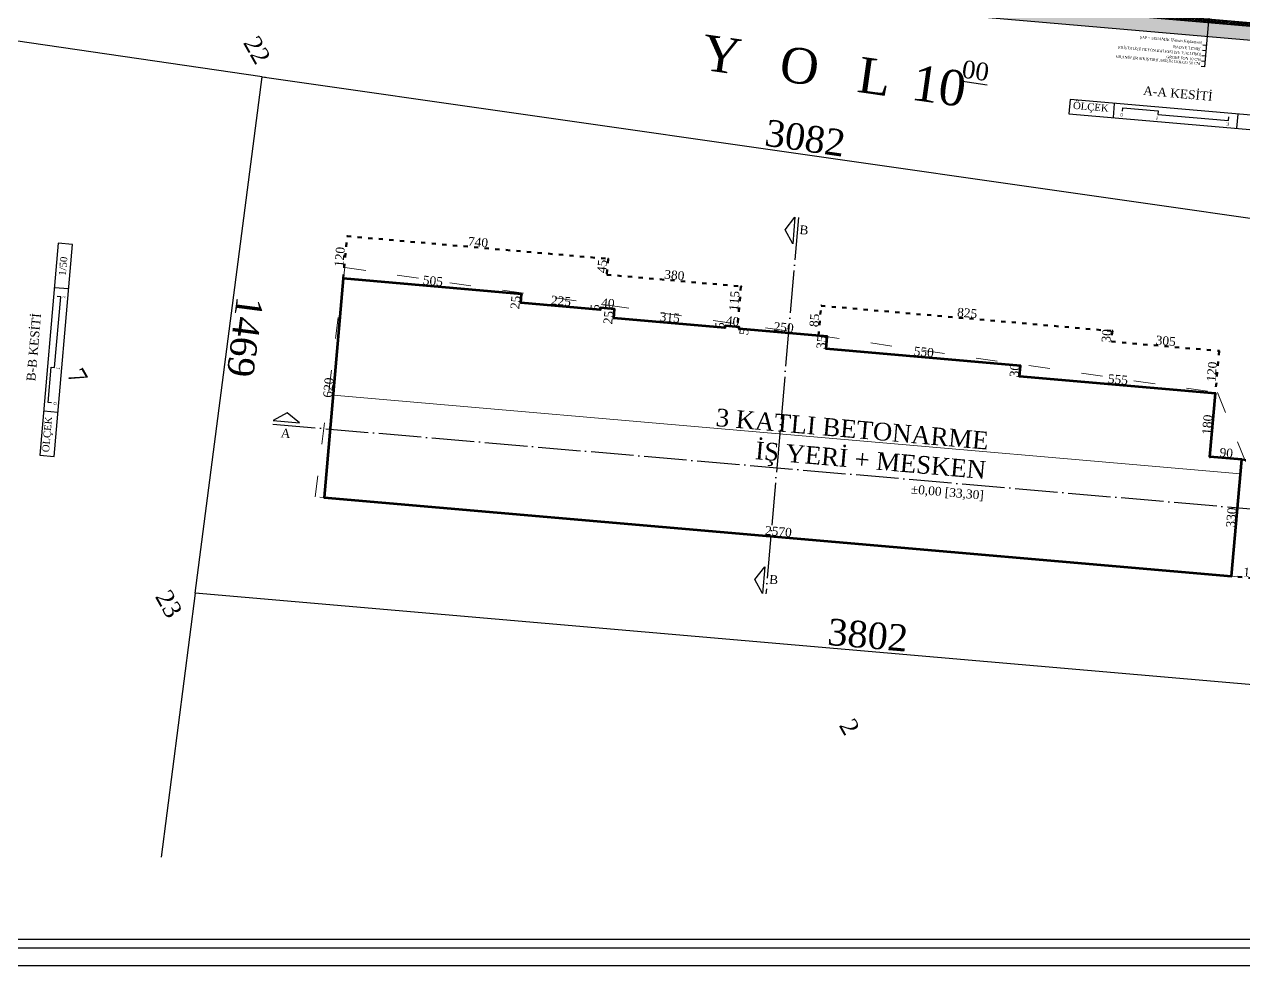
# Model space of a CAD drawing. Header units: centimetres. Extents: x -1107 to 35418, y 13584 to 18329.
# Drawn here: x 2348 to 4068, y 14837 to 16164 of the extents above; entities that cross this region are included whole.
import ezdxf

# ---------------------------------------------------------------- set-up
doc = ezdxf.new("R2010")
doc.units = ezdxf.units.CM
doc.linetypes.add('ACAD_ISO03', pattern=[30, 12, -18])
doc.linetypes.add('ACAD_ISO04W100', pattern=[30, 24, -3, 0, -3])
for name, color, linetype in [('YLZ-BETON-KESİT', 150, 'Continuous'), ('YLZ-Kesit Çizgisi', 10, 'Continuous'), ('YLZ-PAFTA', 165, 'Continuous'), ('YLZ-YAZI', 113, 'Continuous'), ('YLZ-YAZI2', 150, 'Continuous')]:
    doc.layers.add(name, color=color, linetype=linetype)
for name, color, linetype, lineweight in [('YLZ-BİNA VAZİYET', 242, 'Continuous', 100), ('YLZ-PARSEL', 53, 'Continuous', 30), ('YLZ-ÖLÇÜ', 251, 'Continuous', 5)]:
    doc.layers.add(name, color=color, linetype=linetype, lineweight=lineweight)
doc.layers.add('YLZ-TARAMA', color=7, linetype='Continuous', lineweight=5, true_color=0x686d6c)
doc.styles.add('ARIAL', font='times.ttf')
doc.dimstyles.new('YLZ - Bina Cephe', dxfattribs={"dimscale": 2.5, "dimtxt": 10, "dimasz": 3, "dimexe": 1.25, "dimexo": 1, "dimgap": 1, "dimtad": 1, "dimdec": 1, "dimrnd": 0.5, "dimtxsty": 'ARIAL', "dimblk": 'OBLIQUE', "dimcen": 1, "dimsd1": 1, "dimsd2": 1, "dimclrd": 250, "dimclre": 250, "dimclrt": 150, "dimadec": 0, "dimazin": 0, "dimtfac": 1, "dimtdec": 1, "dimtmove": 1, "dimatfit": 3, "dimldrblk": 'OBLIQUE', "dimfxl": 5, "dimfxlon": 1, "dimarcsym": 0})
doc.dimstyles.new('YLZ - Parsel Cephe Ölçüsü', dxfattribs={"dimscale": 7.5, "dimtxt": 10, "dimasz": 3, "dimexe": 1.25, "dimexo": 1, "dimgap": 1, "dimtad": 1, "dimdec": 0, "dimrnd": 0.01, "dimtxsty": 'ARIAL', "dimblk": 'NONE', "dimcen": 1, "dimsd1": 1, "dimsd2": 1, "dimclrd": 250, "dimclre": 250, "dimclrt": 150, "dimadec": 0, "dimazin": 0, "dimtfac": 1, "dimtdec": 0, "dimtmove": 1, "dimatfit": 3, "dimldrblk": 'NONE', "dimfxl": 5, "dimfxlon": 1, "dimarcsym": 0})

# ---------------------------------------------------------------- blocks, each defined once
blk = doc.blocks.new('*D5501')
at = {"layer": 'Defpoints', "color": 0, "transparency": 16777216}
for p in [(1996.3, 14209.4), (2501.3, 14209.4), (2501.3, 14209.4)]:
    blk.add_point(p, dxfattribs=at)
at = {"layer": 'YLZ-ÖLÇÜ', "color": 250, "lineweight": -2, "transparency": 16777216}
for p, q in [((1996.3, 14209.4), (1996.3, 14212.6)), ((2501.3, 14209.4), (2501.3, 14212.6))]:
    blk.add_line(p, q, dxfattribs=at)
at = {"layer": 'YLZ-ÖLÇÜ', "color": 150, "transparency": 16777216, "insert": (2248.8, 14224.7), "char_height": 25, "attachment_point": 5, "style": 'ARIAL'}
blk.add_mtext('505', dxfattribs=at)
blk = doc.blocks.new('_Oblique')
at = {"color": 0, "linetype": 'ByBlock', "lineweight": -2}
blk.add_line((-0.5, -0.5), (0.5, 0.5), dxfattribs=at)
blk = doc.blocks.new('*D5502')
at = {"layer": 'Defpoints', "color": 0, "transparency": 16777216}
for p in [(2501.3, 14209.4), (2501.3, 14184.4), (2501.3, 14184.4)]:
    blk.add_point(p, dxfattribs=at)
at = {"layer": 'YLZ-ÖLÇÜ', "color": 250, "lineweight": -2, "transparency": 16777216}
for p, q in [((2501.3, 14209.4), (2504.4, 14209.4)), ((2501.3, 14184.4), (2504.4, 14184.4))]:
    blk.add_line(p, q, dxfattribs=at)
at = {"layer": 'YLZ-ÖLÇÜ', "color": 150, "transparency": 16777216, "insert": (2486, 14184.4), "char_height": 25, "attachment_point": 5, "rotation": 90, "style": 'ARIAL'}
blk.add_mtext('25', dxfattribs=at)
blk = doc.blocks.new('*D5503')
at = {"layer": 'Defpoints', "color": 0, "transparency": 16777216}
for p in [(2501.3, 14184.4), (2726.3, 14184.4), (2726.3, 14184.4)]:
    blk.add_point(p, dxfattribs=at)
at = {"layer": 'YLZ-ÖLÇÜ', "color": 250, "lineweight": -2, "transparency": 16777216}
for p, q in [((2501.3, 14184.4), (2501.3, 14187.6)), ((2726.3, 14184.4), (2726.3, 14187.6))]:
    blk.add_line(p, q, dxfattribs=at)
at = {"layer": 'YLZ-ÖLÇÜ', "color": 150, "transparency": 16777216, "insert": (2613.8, 14199.7), "char_height": 25, "attachment_point": 5, "style": 'ARIAL'}
blk.add_mtext('225', dxfattribs=at)
blk = doc.blocks.new('*D5504')
at = {"layer": 'Defpoints', "color": 0, "transparency": 16777216}
for p in [(2726.3, 14189.4), (2726.3, 14189.4), (2726.3, 14184.4)]:
    blk.add_point(p, dxfattribs=at)
at = {"layer": 'YLZ-ÖLÇÜ', "color": 250, "lineweight": -2, "transparency": 16777216}
for p, q in [((2726.3, 14189.4), (2729.4, 14189.4)), ((2726.3, 14184.4), (2729.4, 14184.4))]:
    blk.add_line(p, q, dxfattribs=at)
at = {"layer": 'YLZ-ÖLÇÜ', "color": 150, "transparency": 16777216, "insert": (2711, 14189.4), "char_height": 25, "attachment_point": 5, "rotation": 90, "style": 'ARIAL'}
blk.add_mtext('5', dxfattribs=at)
blk = doc.blocks.new('*D5505')
at = {"layer": 'Defpoints', "color": 0, "transparency": 16777216}
for p in [(2726.3, 14189.4), (2766.3, 14189.4), (2766.3, 14189.4)]:
    blk.add_point(p, dxfattribs=at)
at = {"layer": 'YLZ-ÖLÇÜ', "color": 250, "lineweight": -2, "transparency": 16777216}
for p, q in [((2726.3, 14189.4), (2726.3, 14192.6)), ((2766.3, 14189.4), (2766.3, 14192.6))]:
    blk.add_line(p, q, dxfattribs=at)
at = {"layer": 'YLZ-ÖLÇÜ', "color": 150, "transparency": 16777216, "insert": (2746.3, 14204.7), "char_height": 25, "attachment_point": 5, "style": 'ARIAL'}
blk.add_mtext('40', dxfattribs=at)
blk = doc.blocks.new('*D5506')
at = {"layer": 'Defpoints', "color": 0, "transparency": 16777216}
for p in [(2766.3, 14189.4), (2766.3, 14164.4), (2766.3, 14164.4)]:
    blk.add_point(p, dxfattribs=at)
at = {"layer": 'YLZ-ÖLÇÜ', "color": 250, "lineweight": -2, "transparency": 16777216}
for p, q in [((2766.3, 14189.4), (2769.4, 14189.4)), ((2766.3, 14164.4), (2769.4, 14164.4))]:
    blk.add_line(p, q, dxfattribs=at)
at = {"layer": 'YLZ-ÖLÇÜ', "color": 150, "transparency": 16777216, "insert": (2751, 14164.4), "char_height": 25, "attachment_point": 5, "rotation": 90, "style": 'ARIAL'}
blk.add_mtext('25', dxfattribs=at)
blk = doc.blocks.new('*D5507')
at = {"layer": 'Defpoints', "color": 0, "transparency": 16777216}
for p in [(2766.3, 14164.4), (3081.3, 14164.4), (3081.3, 14164.4)]:
    blk.add_point(p, dxfattribs=at)
at = {"layer": 'YLZ-ÖLÇÜ', "color": 250, "lineweight": -2, "transparency": 16777216}
for p, q in [((2766.3, 14164.4), (2766.3, 14161.3)), ((3081.3, 14164.4), (3081.3, 14167.6))]:
    blk.add_line(p, q, dxfattribs=at)
at = {"layer": 'YLZ-ÖLÇÜ', "color": 150, "transparency": 16777216, "insert": (2923.8, 14179.7), "char_height": 25, "attachment_point": 5, "style": 'ARIAL'}
blk.add_mtext('315', dxfattribs=at)
blk = doc.blocks.new('*D5508')
at = {"layer": 'Defpoints', "color": 0, "transparency": 16777216}
for p in [(3081.3, 14169.4), (3081.3, 14169.4), (3081.3, 14164.4)]:
    blk.add_point(p, dxfattribs=at)
at = {"layer": 'YLZ-ÖLÇÜ', "color": 250, "lineweight": -2, "transparency": 16777216}
for p, q in [((3081.3, 14169.4), (3084.4, 14169.4)), ((3081.3, 14164.4), (3084.4, 14164.4))]:
    blk.add_line(p, q, dxfattribs=at)
at = {"layer": 'YLZ-ÖLÇÜ', "color": 150, "transparency": 16777216, "insert": (3066, 14169.4), "char_height": 25, "attachment_point": 5, "rotation": 90, "style": 'ARIAL'}
blk.add_mtext('5', dxfattribs=at)
blk = doc.blocks.new('*D5509')
at = {"layer": 'Defpoints', "color": 0, "transparency": 16777216}
for p in [(3081.3, 14169.4), (3121.3, 14169.4), (3121.3, 14169.4)]:
    blk.add_point(p, dxfattribs=at)
at = {"layer": 'YLZ-ÖLÇÜ', "color": 250, "lineweight": -2, "transparency": 16777216}
for p, q in [((3081.3, 14169.4), (3081.3, 14166.3)), ((3121.3, 14169.4), (3121.3, 14172.6))]:
    blk.add_line(p, q, dxfattribs=at)
at = {"layer": 'YLZ-ÖLÇÜ', "color": 150, "transparency": 16777216, "insert": (3101.3, 14184.7), "char_height": 25, "attachment_point": 5, "style": 'ARIAL'}
blk.add_mtext('40', dxfattribs=at)
blk = doc.blocks.new('*D5510')
at = {"layer": 'Defpoints', "color": 0, "transparency": 16777216}
for p in [(3121.3, 14169.4), (3121.3, 14169.4), (3121.3, 14164.4)]:
    blk.add_point(p, dxfattribs=at)
at = {"layer": 'YLZ-ÖLÇÜ', "color": 250, "lineweight": -2, "transparency": 16777216}
for p, q in [((3121.3, 14169.4), (3124.4, 14169.4)), ((3121.3, 14164.4), (3124.4, 14164.4))]:
    blk.add_line(p, q, dxfattribs=at)
at = {"layer": 'YLZ-ÖLÇÜ', "color": 150, "transparency": 16777216, "insert": (3135.8, 14157.3), "char_height": 25, "attachment_point": 5, "rotation": 90, "style": 'ARIAL'}
blk.add_mtext('5', dxfattribs=at)
blk = doc.blocks.new('*D5511')
at = {"layer": 'Defpoints', "color": 0, "transparency": 16777216}
for p in [(3121.3, 14164.4), (3371.3, 14164.4), (3371.3, 14164.4)]:
    blk.add_point(p, dxfattribs=at)
at = {"layer": 'YLZ-ÖLÇÜ', "color": 250, "lineweight": -2, "transparency": 16777216}
for p, q in [((3121.3, 14164.4), (3121.3, 14161.3)), ((3371.3, 14164.4), (3371.3, 14167.6))]:
    blk.add_line(p, q, dxfattribs=at)
at = {"layer": 'YLZ-ÖLÇÜ', "color": 150, "transparency": 16777216, "insert": (3246.3, 14179.7), "char_height": 25, "attachment_point": 5, "style": 'ARIAL'}
blk.add_mtext('250', dxfattribs=at)
blk = doc.blocks.new('*D5512')
at = {"layer": 'Defpoints', "color": 0, "transparency": 16777216}
for p in [(3371.3, 14164.4), (3371.3, 14129.4), (3371.3, 14129.4)]:
    blk.add_point(p, dxfattribs=at)
at = {"layer": 'YLZ-ÖLÇÜ', "color": 250, "lineweight": -2, "transparency": 16777216}
for p, q in [((3371.3, 14164.4), (3374.4, 14164.4)), ((3371.3, 14129.4), (3374.4, 14129.4))]:
    blk.add_line(p, q, dxfattribs=at)
at = {"layer": 'YLZ-ÖLÇÜ', "color": 150, "transparency": 16777216, "insert": (3356, 14146.9), "char_height": 25, "attachment_point": 5, "rotation": 90, "style": 'ARIAL'}
blk.add_mtext('35', dxfattribs=at)
blk = doc.blocks.new('*D5513')
at = {"layer": 'Defpoints', "color": 0, "transparency": 16777216}
for p in [(3371.3, 14129.4), (3921.3, 14129.4), (3921.3, 14129.4)]:
    blk.add_point(p, dxfattribs=at)
at = {"layer": 'YLZ-ÖLÇÜ', "color": 250, "lineweight": -2, "transparency": 16777216}
for p, q in [((3371.3, 14129.4), (3371.3, 14132.6)), ((3921.3, 14129.4), (3921.3, 14132.6))]:
    blk.add_line(p, q, dxfattribs=at)
at = {"layer": 'YLZ-ÖLÇÜ', "color": 150, "transparency": 16777216, "insert": (3646.3, 14144.7), "char_height": 25, "attachment_point": 5, "style": 'ARIAL'}
blk.add_mtext('550', dxfattribs=at)
blk = doc.blocks.new('*D5514')
at = {"layer": 'Defpoints', "color": 0, "transparency": 16777216}
for p in [(3921.3, 14129.4), (3921.3, 14099.4), (3921.3, 14099.4)]:
    blk.add_point(p, dxfattribs=at)
at = {"layer": 'YLZ-ÖLÇÜ', "color": 250, "lineweight": -2, "transparency": 16777216}
for p, q in [((3921.3, 14129.4), (3924.4, 14129.4)), ((3921.3, 14099.4), (3924.4, 14099.4))]:
    blk.add_line(p, q, dxfattribs=at)
at = {"layer": 'YLZ-ÖLÇÜ', "color": 150, "transparency": 16777216, "insert": (3906, 14114.4), "char_height": 25, "attachment_point": 5, "rotation": 90, "style": 'ARIAL'}
blk.add_mtext('30', dxfattribs=at)
blk = doc.blocks.new('*D5515')
at = {"layer": 'Defpoints', "color": 0, "transparency": 16777216}
for p in [(3921.3, 14099.4), (4476.3, 14099.4), (4476.3, 14099.4)]:
    blk.add_point(p, dxfattribs=at)
at = {"layer": 'YLZ-ÖLÇÜ', "color": 250, "lineweight": -2, "transparency": 16777216}
for p, q in [((3921.3, 14099.4), (3921.3, 14096.3)), ((4476.3, 14099.4), (4476.3, 14102.6))]:
    blk.add_line(p, q, dxfattribs=at)
at = {"layer": 'YLZ-ÖLÇÜ', "color": 150, "transparency": 16777216, "insert": (4198.8, 14114.7), "char_height": 25, "attachment_point": 5, "style": 'ARIAL'}
blk.add_mtext('555', dxfattribs=at)
blk = doc.blocks.new('*D5516')
at = {"layer": 'Defpoints', "color": 0, "transparency": 16777216}
for p in [(4476.3, 14099.4), (4476.3, 13919.4), (4476.3, 13919.4)]:
    blk.add_point(p, dxfattribs=at)
at = {"layer": 'YLZ-ÖLÇÜ', "color": 250, "lineweight": -2, "transparency": 16777216}
for p, q in [((4476.3, 14099.4), (4479.4, 14099.4)), ((4476.3, 13919.4), (4479.4, 13919.4))]:
    blk.add_line(p, q, dxfattribs=at)
at = {"layer": 'YLZ-ÖLÇÜ', "color": 150, "transparency": 16777216, "insert": (4461, 14009.4), "char_height": 25, "attachment_point": 5, "rotation": 90, "style": 'ARIAL'}
blk.add_mtext('180', dxfattribs=at)
blk = doc.blocks.new('*D5517')
at = {"layer": 'Defpoints', "color": 0, "transparency": 16777216}
for p in [(4476.3, 13919.4), (4566.3, 13919.4), (4566.3, 13919.4)]:
    blk.add_point(p, dxfattribs=at)
at = {"layer": 'YLZ-ÖLÇÜ', "color": 250, "lineweight": -2, "transparency": 16777216}
for p, q in [((4476.3, 13919.4), (4476.3, 13916.3)), ((4566.3, 13919.4), (4566.3, 13922.6))]:
    blk.add_line(p, q, dxfattribs=at)
at = {"layer": 'YLZ-ÖLÇÜ', "color": 150, "transparency": 16777216, "insert": (4521.3, 13934.7), "char_height": 25, "attachment_point": 5, "style": 'ARIAL'}
blk.add_mtext('90', dxfattribs=at)
blk = doc.blocks.new('*D5518')
at = {"layer": 'Defpoints', "color": 0, "transparency": 16777216}
for p in [(4566.3, 13919.4), (4566.3, 13589.4), (4566.3, 13589.4)]:
    blk.add_point(p, dxfattribs=at)
at = {"layer": 'YLZ-ÖLÇÜ', "color": 250, "lineweight": -2, "transparency": 16777216}
for p, q in [((4566.3, 13919.4), (4563.1, 13919.4)), ((4566.3, 13589.4), (4569.4, 13589.4))]:
    blk.add_line(p, q, dxfattribs=at)
at = {"layer": 'YLZ-ÖLÇÜ', "color": 150, "transparency": 16777216, "insert": (4551, 13754.4), "char_height": 25, "attachment_point": 5, "rotation": 90, "style": 'ARIAL'}
blk.add_mtext('330', dxfattribs=at)
blk = doc.blocks.new('*D5548')
at = {"layer": 'Defpoints', "color": 0, "transparency": 16777216}
for p in [(1996.3, 13589.4), (1996.3, 13589.4), (4566.3, 13589.4)]:
    blk.add_point(p, dxfattribs=at)
at = {"layer": 'YLZ-ÖLÇÜ', "color": 250, "lineweight": -2, "transparency": 16777216}
for p, q in [((1996.3, 13589.4), (1996.3, 13592.6)), ((4566.3, 13589.4), (4566.3, 13592.6))]:
    blk.add_line(p, q, dxfattribs=at)
at = {"layer": 'YLZ-ÖLÇÜ', "color": 150, "transparency": 16777216, "insert": (3281.3, 13604.7), "char_height": 25, "attachment_point": 5, "style": 'ARIAL'}
blk.add_mtext('2570', dxfattribs=at)
blk = doc.blocks.new('*D5549')
at = {"layer": 'Defpoints', "color": 0, "transparency": 16777216}
for p in [(1996.3, 14209.4), (1996.3, 14209.4), (1996.3, 13589.4)]:
    blk.add_point(p, dxfattribs=at)
at = {"layer": 'YLZ-ÖLÇÜ', "color": 250, "lineweight": -2, "transparency": 16777216}
for p, q in [((1996.3, 14209.4), (1999.4, 14209.4)), ((1996.3, 13589.4), (1999.4, 13589.4))]:
    blk.add_line(p, q, dxfattribs=at)
at = {"layer": 'YLZ-ÖLÇÜ', "color": 150, "transparency": 16777216, "insert": (1981, 13899.4), "char_height": 25, "attachment_point": 5, "rotation": 90, "style": 'ARIAL'}
blk.add_mtext('620', dxfattribs=at)
blk = doc.blocks.new('*D5519')
at = {"layer": 'Defpoints', "color": 0, "transparency": 16777216}
for p in [(1996.3, 14329.4), (1996.3, 14329.4), (1996.3, 14209.4)]:
    blk.add_point(p, dxfattribs=at)
at = {"layer": 'YLZ-ÖLÇÜ', "color": 250, "lineweight": -2, "transparency": 16777216}
for p, q in [((1996.3, 14329.4), (1999.4, 14329.4)), ((1996.3, 14209.4), (1999.4, 14209.4))]:
    blk.add_line(p, q, dxfattribs=at)
at = {"layer": 'YLZ-ÖLÇÜ', "color": 150, "transparency": 16777216, "insert": (1981, 14269.4), "char_height": 25, "attachment_point": 5, "rotation": 90, "style": 'ARIAL'}
blk.add_mtext('120', dxfattribs=at)
blk = doc.blocks.new('*D5520')
at = {"layer": 'Defpoints', "color": 0, "transparency": 16777216}
for p in [(1996.3, 14329.4), (2736.3, 14329.4), (2736.3, 14329.4)]:
    blk.add_point(p, dxfattribs=at)
at = {"layer": 'YLZ-ÖLÇÜ', "color": 250, "lineweight": -2, "transparency": 16777216}
for p, q in [((1996.3, 14329.4), (1996.3, 14332.6)), ((2736.3, 14329.4), (2736.3, 14332.6))]:
    blk.add_line(p, q, dxfattribs=at)
at = {"layer": 'YLZ-ÖLÇÜ', "color": 150, "transparency": 16777216, "insert": (2366.3, 14344.7), "char_height": 25, "attachment_point": 5, "style": 'ARIAL'}
blk.add_mtext('740', dxfattribs=at)
blk = doc.blocks.new('*D5521')
at = {"layer": 'Defpoints', "color": 0, "transparency": 16777216}
for p in [(2736.3, 14329.4), (2736.3, 14329.4), (2736.3, 14284.4)]:
    blk.add_point(p, dxfattribs=at)
at = {"layer": 'YLZ-ÖLÇÜ', "color": 250, "lineweight": -2, "transparency": 16777216}
for p, q in [((2736.3, 14329.4), (2739.4, 14329.4)), ((2736.3, 14284.4), (2739.4, 14284.4))]:
    blk.add_line(p, q, dxfattribs=at)
at = {"layer": 'YLZ-ÖLÇÜ', "color": 150, "transparency": 16777216, "insert": (2721, 14306.9), "char_height": 25, "attachment_point": 5, "rotation": 90, "style": 'ARIAL'}
blk.add_mtext('45', dxfattribs=at)
blk = doc.blocks.new('*D5522')
at = {"layer": 'Defpoints', "color": 0, "transparency": 16777216}
for p in [(2736.3, 14284.4), (3116.3, 14284.4), (3116.3, 14284.4)]:
    blk.add_point(p, dxfattribs=at)
at = {"layer": 'YLZ-ÖLÇÜ', "color": 250, "lineweight": -2, "transparency": 16777216}
for p, q in [((2736.3, 14284.4), (2736.3, 14287.6)), ((3116.3, 14284.4), (3116.3, 14287.6))]:
    blk.add_line(p, q, dxfattribs=at)
at = {"layer": 'YLZ-ÖLÇÜ', "color": 150, "transparency": 16777216, "insert": (2926.3, 14299.7), "char_height": 25, "attachment_point": 5, "style": 'ARIAL'}
blk.add_mtext('380', dxfattribs=at)
blk = doc.blocks.new('*D5523')
at = {"layer": 'Defpoints', "color": 0, "transparency": 16777216}
for p in [(3116.3, 14284.4), (3116.3, 14169.4), (3116.3, 14169.4)]:
    blk.add_point(p, dxfattribs=at)
at = {"layer": 'YLZ-ÖLÇÜ', "color": 250, "lineweight": -2, "transparency": 16777216}
for p, q in [((3116.3, 14284.4), (3119.4, 14284.4)), ((3116.3, 14169.4), (3119.4, 14169.4))]:
    blk.add_line(p, q, dxfattribs=at)
at = {"layer": 'YLZ-ÖLÇÜ', "color": 150, "transparency": 16777216, "insert": (3101, 14241.9), "char_height": 25, "attachment_point": 5, "rotation": 90, "style": 'ARIAL'}
blk.add_mtext('115', dxfattribs=at)
blk = doc.blocks.new('*D5524')
at = {"layer": 'Defpoints', "color": 0, "transparency": 16777216}
for p in [(3346.3, 14249.4), (3346.3, 14249.4), (3346.3, 14164.4)]:
    blk.add_point(p, dxfattribs=at)
at = {"layer": 'YLZ-ÖLÇÜ', "color": 250, "lineweight": -2, "transparency": 16777216}
for p, q in [((3346.3, 14249.4), (3349.4, 14249.4)), ((3346.3, 14164.4), (3349.4, 14164.4))]:
    blk.add_line(p, q, dxfattribs=at)
at = {"layer": 'YLZ-ÖLÇÜ', "color": 150, "transparency": 16777216, "insert": (3331, 14206.9), "char_height": 25, "attachment_point": 5, "rotation": 90, "style": 'ARIAL'}
blk.add_mtext('85', dxfattribs=at)
blk = doc.blocks.new('*D5525')
at = {"layer": 'Defpoints', "color": 0, "transparency": 16777216}
for p in [(3346.3, 14249.4), (4171.3, 14249.4), (4171.3, 14249.4)]:
    blk.add_point(p, dxfattribs=at)
at = {"layer": 'YLZ-ÖLÇÜ', "color": 250, "lineweight": -2, "transparency": 16777216}
for p, q in [((3346.3, 14249.4), (3346.3, 14252.6)), ((4171.3, 14249.4), (4171.3, 14252.6))]:
    blk.add_line(p, q, dxfattribs=at)
at = {"layer": 'YLZ-ÖLÇÜ', "color": 150, "transparency": 16777216, "insert": (3758.8, 14264.7), "char_height": 25, "attachment_point": 5, "style": 'ARIAL'}
blk.add_mtext('825', dxfattribs=at)
blk = doc.blocks.new('*D5526')
at = {"layer": 'Defpoints', "color": 0, "transparency": 16777216}
for p in [(4171.3, 14249.4), (4171.3, 14249.4), (4171.3, 14219.4)]:
    blk.add_point(p, dxfattribs=at)
at = {"layer": 'YLZ-ÖLÇÜ', "color": 250, "lineweight": -2, "transparency": 16777216}
for p, q in [((4171.3, 14249.4), (4174.4, 14249.4)), ((4171.3, 14219.4), (4174.4, 14219.4))]:
    blk.add_line(p, q, dxfattribs=at)
at = {"layer": 'YLZ-ÖLÇÜ', "color": 150, "transparency": 16777216, "insert": (4156, 14234.4), "char_height": 25, "attachment_point": 5, "rotation": 90, "style": 'ARIAL'}
blk.add_mtext('30', dxfattribs=at)
blk = doc.blocks.new('*D5527')
at = {"layer": 'Defpoints', "color": 0, "transparency": 16777216}
for p in [(4171.3, 14219.4), (4476.3, 14219.4), (4476.3, 14219.4)]:
    blk.add_point(p, dxfattribs=at)
at = {"layer": 'YLZ-ÖLÇÜ', "color": 250, "lineweight": -2, "transparency": 16777216}
for p, q in [((4171.3, 14219.4), (4171.3, 14222.6)), ((4476.3, 14219.4), (4476.3, 14222.6))]:
    blk.add_line(p, q, dxfattribs=at)
at = {"layer": 'YLZ-ÖLÇÜ', "color": 150, "transparency": 16777216, "insert": (4323.8, 14234.7), "char_height": 25, "attachment_point": 5, "style": 'ARIAL'}
blk.add_mtext('305', dxfattribs=at)
blk = doc.blocks.new('*D5528')
at = {"layer": 'Defpoints', "color": 0, "transparency": 16777216}
for p in [(4476.3, 14219.4), (4476.3, 14099.4), (4476.3, 14099.4)]:
    blk.add_point(p, dxfattribs=at)
at = {"layer": 'YLZ-ÖLÇÜ', "color": 250, "lineweight": -2, "transparency": 16777216}
for p, q in [((4476.3, 14219.4), (4479.4, 14219.4)), ((4476.3, 14099.4), (4479.4, 14099.4))]:
    blk.add_line(p, q, dxfattribs=at)
at = {"layer": 'YLZ-ÖLÇÜ', "color": 150, "transparency": 16777216, "insert": (4461, 14159.4), "char_height": 25, "attachment_point": 5, "rotation": 90, "style": 'ARIAL'}
blk.add_mtext('120', dxfattribs=at)
blk = doc.blocks.new('*D5529')
at = {"layer": 'Defpoints', "color": 0, "transparency": 16777216}
for p in [(4566.3, 13919.4), (4686.3, 13919.4), (4686.3, 13919.4)]:
    blk.add_point(p, dxfattribs=at)
at = {"layer": 'YLZ-ÖLÇÜ', "color": 250, "lineweight": -2, "transparency": 16777216}
for p, q in [((4566.3, 13919.4), (4566.3, 13922.6)), ((4686.3, 13919.4), (4686.3, 13922.6))]:
    blk.add_line(p, q, dxfattribs=at)
at = {"layer": 'YLZ-ÖLÇÜ', "color": 150, "transparency": 16777216, "insert": (4626.3, 13934.7), "char_height": 25, "attachment_point": 5, "style": 'ARIAL'}
blk.add_mtext('120', dxfattribs=at)
blk = doc.blocks.new('*D5531')
at = {"layer": 'Defpoints', "color": 0, "transparency": 16777216}
for p in [(4566.3, 13589.4), (4686.3, 13589.4), (4686.3, 13589.4)]:
    blk.add_point(p, dxfattribs=at)
at = {"layer": 'YLZ-ÖLÇÜ', "color": 250, "lineweight": -2, "transparency": 16777216}
for p, q in [((4566.3, 13589.4), (4566.3, 13592.6)), ((4686.3, 13589.4), (4686.3, 13592.6))]:
    blk.add_line(p, q, dxfattribs=at)
at = {"layer": 'YLZ-ÖLÇÜ', "color": 150, "transparency": 16777216, "insert": (4626.3, 13604.7), "char_height": 25, "attachment_point": 5, "style": 'ARIAL'}
blk.add_mtext('120', dxfattribs=at)
blk = doc.blocks.new('A Kesiti Betonarme')
at = {"layer": 'YLZ-TARAMA'}
h = blk.add_hatch(dxfattribs=at)
h.set_pattern_fill('GRAVEL', color=256, scale=1.5)
h.set_pattern_definition([(228.012788, (27.432, 58.1), (-304.80000002, -342.89999998), [5.12582, -507.457255]), (184.969741, (24.003, 54.29), (457.19999982, 38.10000217), [8.79607, -870.810733]), (132.510447, (15.24, 53.528), (381.00000016, -419.09999985), [6.20222, -614.02084]), (267.273689, (0.381, 44.003), (38.10000008, 762), [8.01007, -792.99656]), (292.833654, (0, 36.002), (-190.50000002, 457.2), [7.854505, -777.597116]), (357.273689, (3.048, 28.763), (-762, 38.10000008), [8.01007, -792.99656]), (37.6942405, (11.049, 28.382), (-495.29999998, -381.00000003), [10.592905, -1048.69673]), (72.2553284, (19.431, 34.859), (266.70000007, 838.19999998), [10.00079, -990.07885]), (121.429566, (22.479, 44.384), (-304.80000004, 495.29999997), [8.037195, -795.683185]), (175.236358, (18.288, 51.242), (419.1, -38.10000007), [9.1757, -449.609054]), (222.397438, (9.144, 52.004), (-457.199999985, -419.100000016), [11.86617, -1174.75159]), (138.814075, (38.1, 43.622), (-266.7, 228.6), [4.05007, -400.95849]), (171.469234, (35.052, 46.289), (495.30000001, -76.19999991), [7.70523, -762.819585]), (225, (27.432, 47.432), (-5e-15, -38.1), [5.38814, -48.493397]), (203.19859, (24.765, 52.004), (190.5, 76.2), [2.90162, -287.259336]), (291.80141, (22.098, 50.861), (-38.1, 114.3), [4.103484, -201.071295]), (30.963757, (23.622, 47.051), (114.3, 76.2), [6.664795, -215.49447]), (161.56505, (29.337, 50.48), (76.2, -38.1), [4.81931, -115.66347]), (16.38954, (0, 50.861), (381, 114.3), [6.75132, -668.3824]), (70.346176, (6.477, 52.766), (-152.4, -419.1), [5.663984, -560.733235]), (293.19859, (29.337, 58.1), (-76.2, 190.5), [5.8032, -284.357754]), (343.61046, (31.623, 52.766), (-381, 114.29999997), [6.75132, -668.3824]), (339.443955, (0, 27.239), (-190.5, 76.2), [6.51053, -319.016015]), (294.77514, (6.096, 24.953), (-190.50000023, 419.0999999), [5.45508, -540.0539]), (66.80141, (29.718, 20), (76.2, 190.5), [5.8032, -284.357754]), (17.354025, (32.004, 25.334), (-495.3, -152.40000003), [6.38674, -632.28564]), (69.443955, (11.049, 20), (-76.2, -190.5), [3.255264, -322.27128]), (101.309932, (27.432, 20), (-38.1, 152.4), [1.94272, -192.329924]), (165.963757, (27.051, 21.905), (114.3, -38.1), [7.854506, -149.23582]), (186.009006, (19.431, 23.81), (381, 38.10000002), [7.279005, -720.62047]), (303.69007, (23.622, 43.622), (-38.1, 76.2), [5.49486, -131.876645]), (353.1572266, (26.67, 39.05), (647.7, -76.19999997), [9.59335, -949.740136]), (60.945396, (36.195, 37.907), (-152.4, -266.7), [3.922624, -388.340885]), (90, (38.1, 41.336), (-38.1, 38.1), [2.286, -35.814]), (120.256437, (18.669, 24.953), (152.39999998, -266.7), [5.293004, -524.00911]), (48.012787, (16.002, 29.525), (304.80000003, 342.89999998), [10.251643, -502.33143]), (0, (22.86, 37.145), (38.1, 38.1), [9.906, -28.194]), (325.304846, (32.766, 37.145), (381.00000014, -266.6999998), [6.024143, -596.38975]), (254.054604, (37.719, 33.716), (-38.1, -152.4), [5.547436, -271.82475]), (207.645975, (36.195, 28.382), (-723.90000003, -380.99999995), [9.032176, -894.186966]), (175.426079, (28.194, 24.191), (-495.3, 38.1), [9.55544, -945.987697])])
h.paths.add_polyline_path([(14972.1, 17007.6), (15002.1, 17007.6), (15002.1, 16977.6), (15032.1, 16977.6), (15032.1, 16967.6), (12342.1, 16967.6), (12342.1, 16977.6), (12372.1, 16977.6), (12372.1, 17007.6), (12402.1, 17007.6), (12402.1, 17127.6), (12402.1, 17147.6), (12175.1, 17147.6), (12302.1, 16927.6), (15072.1, 16927.6), (15199.1, 17147.6), (14972.1, 17147.6), (14972.1, 17127.6)])
h.paths.add_polyline_path([(15037.1, 17003.1), (15049.6, 17003.1), (15054.6, 17002.9), (15054.6, 17003.1), (15067.1, 17003.1), (15067.1, 16957.6), (15037.1, 16957.6), (15037.1, 17002.6)], flags=16)
h.paths.add_polyline_path([(15043.1, 16982.6, -1), (15061.1, 16982.6, -1)], flags=0)
h.paths.add_polyline_path([(12337.1, 17003.1), (12337.1, 16957.6), (12307.1, 16957.6), (12307.1, 17002.6), (12307.1, 17003.1), (12319.6, 17003.1), (12324.6, 17002.9), (12324.6, 17003.1)], flags=16)
h.paths.add_polyline_path([(12331.1, 16982.6, -1), (12313.1, 16982.6, -1)], flags=0)
h = blk.add_hatch(dxfattribs=at)
h.set_pattern_fill('ANSI31', color=256)
h.set_pattern_definition([(45, (15803.0726, 21378.2368), (-2.245064, 2.245064), [])])
h.paths.add_polyline_path([(15032.1, 16977.6), (12342.1, 16977.6), (12342.1, 16967.6), (15032.1, 16967.6)])
at = {"layer": 'YLZ-BETON-KESİT'}
blk.add_lwpolyline([(12342.1, 16967.6), (15032.1, 16967.6), (15032.1, 16977.6), (12342.1, 16977.6)], close=True, dxfattribs=at)
at = {"layer": 'YLZ-PARSEL'}
blk.add_lwpolyline([(15199.1, 17147.6), (15072.1, 16927.6), (12302.1, 16927.6), (12175.1, 17147.6)], dxfattribs=at)
blk = doc.blocks.new('Temel Açılımı 2')
at = {"layer": 'YLZ-YAZI'}
for points in [[(497379.8, 4509690.3), (497379.8, 4509365.3)], [(497379.8, 4509425.3), (497369.8, 4509425.3)], [(497379.8, 4509410.3), (497369.8, 4509410.3)], [(497379.8, 4509395.3), (497369.8, 4509395.3)], [(497379.8, 4509380.3), (497369.8, 4509380.3)], [(497379.8, 4509365.3), (497369.8, 4509365.3)]]:
    blk.add_lwpolyline(points, dxfattribs=at)
at = {"layer": 'YLZ-YAZI', "char_height": 7.5, "attachment_point": 3, "style": 'ARIAL'}
for s, insert in [('ŞAP + SERAMİK [Zemin Kaplaması]', (497367.3, 4509436.6)), ('RADYE TEMEL', (497367.3, 4509417.8)), ('GRANÜLER SIKIŞTIRILABİLİR DOLGU 50 CM', (497367.3, 4509376.6)), ('KRİSTALİZE BETON KATKISI [SU YALITIMI]', (497367.3, 4509403)), ('GROBETON 10 CM', (497367.3, 4509388))]:
    blk.add_mtext_dynamic_manual_height_columns(s, width=344.303, gutter_width=12.5, heights=[0], dxfattribs=dict(at, insert=insert))
blk = doc.blocks.new('A Kesiti')
at = {"layer": 'YLZ-PAFTA'}
for p, q in [((21097.7, 15001.9), (21097.7, 14961.9)), ((21447.7, 15001.9), (21447.7, 14961.9))]:
    blk.add_line(p, q, dxfattribs=at)
blk.add_lwpolyline([(20972.7, 15001.9), (20972.7, 14961.9), (21572.7, 14961.9), (21572.7, 15001.9)], close=True, dxfattribs=at)
blk.add_lwpolyline([(21122.7, 14981.9), (21122.7, 14991.9), (21222.7, 14991.9), (21222.7, 14981.9), (21422.7, 14981.9), (21422.7, 14991.9)], dxfattribs=at)
blk.add_blockref('A Kesiti Betonarme', (6570.6, -1715.7))
at = {"layer": 'YLZ-ÖLÇÜ'}
blk.add_blockref('Temel Açılımı 2', (-476037.1, -4494238.3), dxfattribs=at)
at = {"layer": 'YLZ-YAZI', "style": 'ARIAL'}
for s, insert, char_height, attachment_point in [('\\pxqc,t7;A-A KESİTİ', (21076.3, 15058), 25, 1), ('ÖLÇEK', (21083, 14996.8), 20, 3), ('0', (21125.1, 14976.6), 10, 3), ('1', (21225.1, 14976.6), 10, 3), ('3', (21425.1, 14976.6), 10, 3)]:
    blk.add_mtext_dynamic_manual_height_columns(s, width=395.962, gutter_width=12.5, heights=[0], dxfattribs=dict(at, insert=insert, char_height=char_height, attachment_point=attachment_point))
blk = doc.blocks.new('B Kesiti')
at = {"layer": 'YLZ-PAFTA'}
for p, q in [((22927.7, 15001.9), (22927.7, 14961.9)), ((23277.7, 15001.9), (23277.7, 14961.9))]:
    blk.add_line(p, q, dxfattribs=at)
blk.add_lwpolyline([(22802.7, 15001.9), (22802.7, 14961.9), (23402.7, 14961.9), (23402.7, 15001.9)], close=True, dxfattribs=at)
blk.add_lwpolyline([(22952.7, 14981.9), (22952.7, 14991.9), (23052.7, 14991.9), (23052.7, 14981.9), (23252.7, 14981.9), (23252.7, 14991.9)], dxfattribs=at)
at = {"layer": 'YLZ-YAZI', "style": 'ARIAL'}
for s, insert, char_height, attachment_point in [('\\pxqc,t7;B-B KESİTİ', (22906.3, 15058), 25, 1), ('ÖLÇEK', (22913, 14996.8), 20, 3), ('0', (22955.1, 14976.6), 10, 3), ('1', (23055.1, 14976.6), 10, 3), ('3', (23255.1, 14976.6), 10, 3), ('1/50', (23366.1, 14992.7), 20, 3)]:
    blk.add_mtext_dynamic_manual_height_columns(s, width=395.962, gutter_width=12.5, heights=[0], dxfattribs=dict(at, insert=insert, char_height=char_height, attachment_point=attachment_point))
blk = doc.blocks.new('*D5534')
at = {"layer": 'Defpoints', "color": 0, "transparency": 16777216}
for p in [(-9107.1, 16090.9), (-9107.1, 16090.9), (-11011.1, 13666.9)]:
    blk.add_point(p, dxfattribs=at)
at = {"layer": 'YLZ-ÖLÇÜ', "color": 250, "lineweight": -2, "transparency": 16777216}
for p, q in [((-9107.1, 16090.9), (-9099.7, 16085.1)), ((-11011.1, 13666.9), (-11003.7, 13661.1))]:
    blk.add_line(p, q, dxfattribs=at)
at = {"layer": 'YLZ-ÖLÇÜ', "color": 150, "transparency": 16777216, "insert": (-10095, 14907.1), "char_height": 75, "attachment_point": 5, "rotation": 51.8511, "style": 'ARIAL'}
blk.add_mtext('3082', dxfattribs=at)
blk = doc.blocks.new('_None')
blk = doc.blocks.new('*D5536')
at = {"layer": 'Defpoints', "color": 0, "transparency": 16777216}
for p in [(-7666.1, 15890.9), (-9844.1, 12774.9), (-9844.1, 12774.9)]:
    blk.add_point(p, dxfattribs=at)
at = {"layer": 'YLZ-ÖLÇÜ', "color": 250, "lineweight": -2, "transparency": 16777216}
for p, q in [((-7666.1, 15890.9), (-7658.4, 15885.5)), ((-9844.1, 12774.9), (-9836.4, 12769.5))]:
    blk.add_line(p, q, dxfattribs=at)
at = {"layer": 'YLZ-ÖLÇÜ', "color": 150, "transparency": 16777216, "insert": (-8792.5, 14359), "char_height": 75, "attachment_point": 5, "rotation": 55.0475, "style": 'ARIAL'}
blk.add_mtext('3802', dxfattribs=at)
blk = doc.blocks.new('*D5537')
at = {"layer": 'Defpoints', "color": 0, "transparency": 16777216}
for p in [(-11011.1, 13666.9), (-11011.1, 13666.9), (-9844.1, 12774.9)]:
    blk.add_point(p, dxfattribs=at)
at = {"layer": 'YLZ-ÖLÇÜ', "color": 250, "lineweight": -2, "transparency": 16777216}
for p, q in [((-11011.1, 13666.9), (-11005.4, 13674.3)), ((-9844.1, 12774.9), (-9838.4, 12782.3))]:
    blk.add_line(p, q, dxfattribs=at)
at = {"layer": 'YLZ-ÖLÇÜ', "color": 150, "transparency": 16777216, "insert": (-10399.8, 13257.2), "char_height": 75, "attachment_point": 5, "rotation": 322.6074, "style": 'ARIAL'}
blk.add_mtext('1469', dxfattribs=at)
blk = doc.blocks.new('Bina Yerleşim')
at = {"layer": 'YLZ-BİNA VAZİYET', "linetype": 'ACAD_ISO03', "lineweight": 50}
for points in [[(1996.25, 14209.44), (1996.25, 14329.44), (2736.25, 14329.44), (2736.25, 14284.44), (3116.25, 14284.44), (3116.25, 14169.44)], [(3346.25, 14164.44), (3346.25, 14249.44), (4171.25, 14249.44), (4171.25, 14219.44), (4476.25, 14219.44), (4476.25, 14099.44)], [(4566.25, 13919.44), (4686.25, 13919.44), (4686.25, 13589.44), (4566.25, 13589.44)]]:
    blk.add_lwpolyline(points, dxfattribs=at)
at = {"layer": 'YLZ-BİNA VAZİYET'}
blk.add_lwpolyline([(1996.25, 14209.44), (1996.25, 13589.44), (4566.25, 13589.44), (4566.25, 13919.44), (4476.25, 13919.44), (4476.25, 14099.44), (3921.25, 14099.44), (3921.25, 14129.44), (3371.25, 14129.44), (3371.25, 14164.44), (3121.25, 14164.44), (3121.25, 14169.44), (3081.25, 14169.44), (3081.25, 14164.44), (2766.25, 14164.44), (2766.25, 14189.44), (2726.25, 14189.44), (2726.25, 14184.44), (2501.25, 14184.44), (2501.25, 14209.44), (1996.25, 14209.44)], dxfattribs=at)
at = {"layer": 'YLZ-Kesit Çizgisi', "linetype": 'ACAD_ISO04W100', "ltscale": 5}
for p, q in [((3261.25, 14491.94), (3261.25, 13426.94)), ((1833.75, 13783.44), (4848.75, 13783.44))]:
    blk.add_line(p, q, dxfattribs=at)
for points in [[(3251.25, 14416.94), (3226.25, 14454.44), (3251.25, 14491.94), (3251.25, 14416.94)], [(1908.75, 13793.44), (1871.25, 13818.44), (1833.75, 13793.44), (1908.75, 13793.44)], [(3251.25, 13426.94), (3226.25, 13464.44), (3251.25, 13501.94), (3251.25, 13426.94)]]:
    blk.add_lwpolyline(points, dxfattribs=at)
at = {"layer": 'YLZ-ÖLÇÜ'}
blk.add_blockref('A Kesiti', (-16976.46, -112.5), dxfattribs=at)
at = {"layer": 'YLZ-ÖLÇÜ', "rotation": 90}
blk.add_blockref('B Kesiti', (16188.19, -9163.27), dxfattribs=at)
at = {"layer": 'YLZ-Kesit Çizgisi', "linetype": 'ACAD_ISO04W100', "ltscale": 5, "char_height": 25, "attachment_point": 1, "style": 'ARIAL'}
for s, insert in [('B', (3267.02, 14470.88)), ('A', (1858.45, 13773.32)), ('B', (3267.02, 13480.88))]:
    blk.add_mtext_dynamic_manual_height_columns(s, width=209.7418, gutter_width=12.5, heights=[103.98], dxfattribs=dict(at, insert=insert))
at = {"layer": 'YLZ-YAZI2', "insert": (3849.84, 13738.18), "char_height": 50, "attachment_point": 9, "style": 'ARIAL'}
blk.add_mtext_dynamic_manual_height_columns('{\\H0.5x;\\P\\pxqc;}3 KATLI BETONARME\\PİŞ YERİ + MESKEN\\P{\\H0.5x;±0,00 [33,30]}', width=1156.3523, gutter_width=12.5, heights=[695.51], dxfattribs=at)
at = {"layer": 'YLZ-ÖLÇÜ'}
for p1, p2, picture, middle in [((1996.25, 14329.44), (2736.25, 14329.44), '*D5520', (2366.25, 14344.69)), ((1996.25, 14209.44), (1996.25, 14329.44), '*D5519', (1981.03, 14269.44)), ((2736.25, 14284.44), (2736.25, 14329.44), '*D5521', (2721.03, 14306.94)), ((2736.25, 14284.44), (3116.25, 14284.44), '*D5522', (2926.25, 14299.65)), ((3346.25, 14249.44), (4171.25, 14249.44), '*D5525', (3758.75, 14264.65)), ((3346.25, 14164.44), (3346.25, 14249.44), '*D5524', (3331.03, 14206.94)), ((4171.25, 14219.44), (4476.25, 14219.44), '*D5527', (4323.75, 14234.65)), ((1996.25, 14209.44), (2501.25, 14209.44), '*D5501', (2248.75, 14224.65)), ((2501.25, 14184.44), (2726.25, 14184.44), '*D5503', (2613.75, 14199.65)), ((4476.25, 14219.44), (4476.25, 14099.44), '*D5528', (4461.03, 14159.44)), ((1996.25, 13589.44), (1996.25, 14209.44), '*D5549', (1981.03, 13899.44)), ((2766.25, 14164.44), (3081.25, 14164.44), '*D5507', (2923.75, 14179.65)), ((3121.25, 14164.44), (3371.25, 14164.44), '*D5511', (3246.25, 14179.65)), ((3371.25, 14129.44), (3921.25, 14129.44), '*D5513', (3646.25, 14144.65)), ((3921.25, 14099.44), (4476.25, 14099.44), '*D5515', (4198.75, 14114.65)), ((4476.25, 14099.44), (4476.25, 13919.44), '*D5516', (4461.03, 14009.44)), ((4476.25, 13919.44), (4566.25, 13919.44), '*D5517', (4521.25, 13934.69)), ((4566.25, 13919.44), (4686.25, 13919.44), '*D5529', (4626.25, 13934.65)), ((4566.25, 13919.44), (4566.25, 13589.44), '*D5518', (4551.03, 13754.44)), ((4566.25, 13589.44), (1996.25, 13589.44), '*D5548', (3281.25, 13604.69)), ((4566.25, 13589.44), (4686.25, 13589.44), '*D5531', (4626.25, 13604.65))]:
    dim = blk.add_aligned_dim(p1=p1, p2=p2, distance=0, dimstyle='YLZ - Bina Cephe', dxfattribs=at)
    dim.commit()
    dim.dimension.update_dxf_attribs({"geometry": picture, "text_midpoint": middle})
for base, p1, p2, angle, picture, middle in [((3116.25, 14169.44), (3116.25, 14284.44), (3116.25, 14169.44), 270, '*D5523', (3116.25, 14241.94)), ((4171.25, 14249.44), (4171.25, 14219.44), (4171.25, 14249.44), 90, '*D5526', (4171.25, 14234.44)), ((2766.25, 14189.44), (2726.25, 14189.44), (2766.25, 14189.44), 0, '*D5505', (2746.25, 14189.44)), ((2501.25, 14184.44), (2501.25, 14209.44), (2501.25, 14184.44), 270, '*D5502', (2501.25, 14184.44)), ((2726.25, 14189.44), (2726.25, 14184.44), (2726.25, 14189.44), 90, '*D5504', (2726.25, 14189.44)), ((2766.25, 14164.44), (2766.25, 14189.44), (2766.25, 14164.44), 270, '*D5506', (2766.25, 14164.44)), ((3081.25, 14169.44), (3081.25, 14164.44), (3081.25, 14169.44), 90, '*D5508', (3081.25, 14169.44)), ((3121.25, 14169.44), (3081.25, 14169.44), (3121.25, 14169.44), 360, '*D5509', (3101.25, 14169.44)), ((3121.25, 14169.44), (3121.25, 14164.44), (3121.25, 14169.44), 90, '*D5510', (3151.06, 14164.44)), ((3371.25, 14129.44), (3371.25, 14164.44), (3371.25, 14129.44), 270, '*D5512', (3371.25, 14146.94)), ((3921.25, 14099.44), (3921.25, 14129.44), (3921.25, 14099.44), 270, '*D5514', (3921.25, 14114.44))]:
    dim = blk.add_linear_dim(base=base, p1=p1, p2=p2, angle=angle, dimstyle='YLZ - Bina Cephe', dxfattribs=at)
    dim.commit()
    dim.dimension.update_dxf_attribs({"geometry": picture, "text_midpoint": middle, "dimtype": 129})
blk = doc.blocks.new('1 Parsel')
at = {"layer": 'YLZ-PARSEL'}
for p, q in [((-11011.1, 13666.9), (-11475.9, 13078.1)), ((-9844.1, 12774.9), (-9247.4, 12319.4))]:
    blk.add_line(p, q, dxfattribs=at)
blk.add_lwpolyline([(-11011.1, 13666.9), (-9107.1, 16090.9), (-7666.1, 15890.9), (-9844.1, 12774.9), (-11011.1, 13666.9)], dxfattribs=at)
at = {"layer": 'YLZ-PARSEL', "linetype": 'ACAD_ISO03', "lineweight": 0, "ltscale": 5}
blk.add_lwpolyline([(-10428.5, 13599.1), (-8891.3, 15556.1), (-8321.4, 15477), (-9910.6, 13203.3)], close=True, dxfattribs=at)
at = {"layer": 'YLZ-YAZI', "char_height": 50, "attachment_point": 9, "rotation": 359.5468, "style": 'ARIAL'}
for s, insert in [('\\pxqc;2', (-8498.7, 14159.5)), ('\\pxqc;22', (-10987.9, 13666.2)), ('\\pxqc;7', (-10444.2, 12767)), ('\\pxqc;23', (-9759.4, 12668.9))]:
    blk.add_mtext_dynamic_manual_height_columns(s, width=192.042, gutter_width=12.5, heights=[122.6], dxfattribs=dict(at, insert=insert))
at = {"layer": 'YLZ-YAZI2', "attachment_point": 9, "rotation": 51.8511, "style": 'ARIAL'}
for s, width, heights, insert, char_height in [('{\\L00}', 562.367, [271.1], (-9976.2, 15432.6), 50), ('\\pxqc;10', 818.526, [555.3], (-9740.8, 15598.2), 100), ('\\pxqc;Y   O   L', 818.526, [555.3], (-9991.6, 15278.9), 100)]:
    blk.add_mtext_dynamic_manual_height_columns(s, width=width, gutter_width=12.5, heights=heights, dxfattribs=dict(at, insert=insert, char_height=char_height))
at = {"layer": 'YLZ-ÖLÇÜ'}
for p1, p2, picture, middle in [((-11011.1, 13666.9), (-9107.1, 16090.9), '*D5534', (-10095, 14907.1)), ((-7666.1, 15890.9), (-9844.1, 12774.9), '*D5536', (-8792.5, 14359)), ((-9844.1, 12774.9), (-11011.1, 13666.9), '*D5537', (-10399.8, 13257.2))]:
    dim = blk.add_aligned_dim(p1=p1, p2=p2, distance=0, dimstyle='YLZ - Parsel Cephe Ölçüsü', dxfattribs=at)
    dim.commit()
    dim.dimension.update_dxf_attribs({"geometry": picture, "text_midpoint": middle})
blk = doc.blocks.new('Yerleşim Planı')
at = {"layer": 'YLZ-ÖLÇÜ'}
blk.add_line((-10133.2, 13391.1), (-8660.9, 15497.6), dxfattribs=at)
at = {"layer": 'YLZ-ÖLÇÜ', "rotation": 55.04748901702537}
blk.add_blockref('Bina Yerleşim', (99.1, 3803.4), dxfattribs=at)
at = {"layer": 'YLZ-ÖLÇÜ'}
blk.add_blockref('1 Parsel', (0, 0), dxfattribs=at)

msp = doc.modelspace()

# ---------------------------------------------------------------- linework, layer by layer
at = {"layer": 'YLZ-PAFTA'}
for points in [[(-57.29, 14836.94), (4942.71, 14836.94), (4942.71, 17086.94), (-57.29, 17086.94)], [(-32.29, 14861.94), (4917.71, 14861.94), (4917.71, 17061.94), (-32.29, 17061.94)], [(-19.79, 14874.44), (4905.21, 14874.44), (4905.21, 17049.44), (-19.79, 17049.44)]]:
    msp.add_lwpolyline(points, close=True, dxfattribs=at)

# ---------------------------------------------------------------- block references
at = {"layer": 'YLZ-ÖLÇÜ', "xscale": 0.5, "yscale": 0.5, "zscale": 0.5, "rotation": 300.0000000000001}
msp.add_blockref('Yerleşim Planı', (-481.49, 7905.91), dxfattribs=at)

doc.saveas('drawing.dxf')
